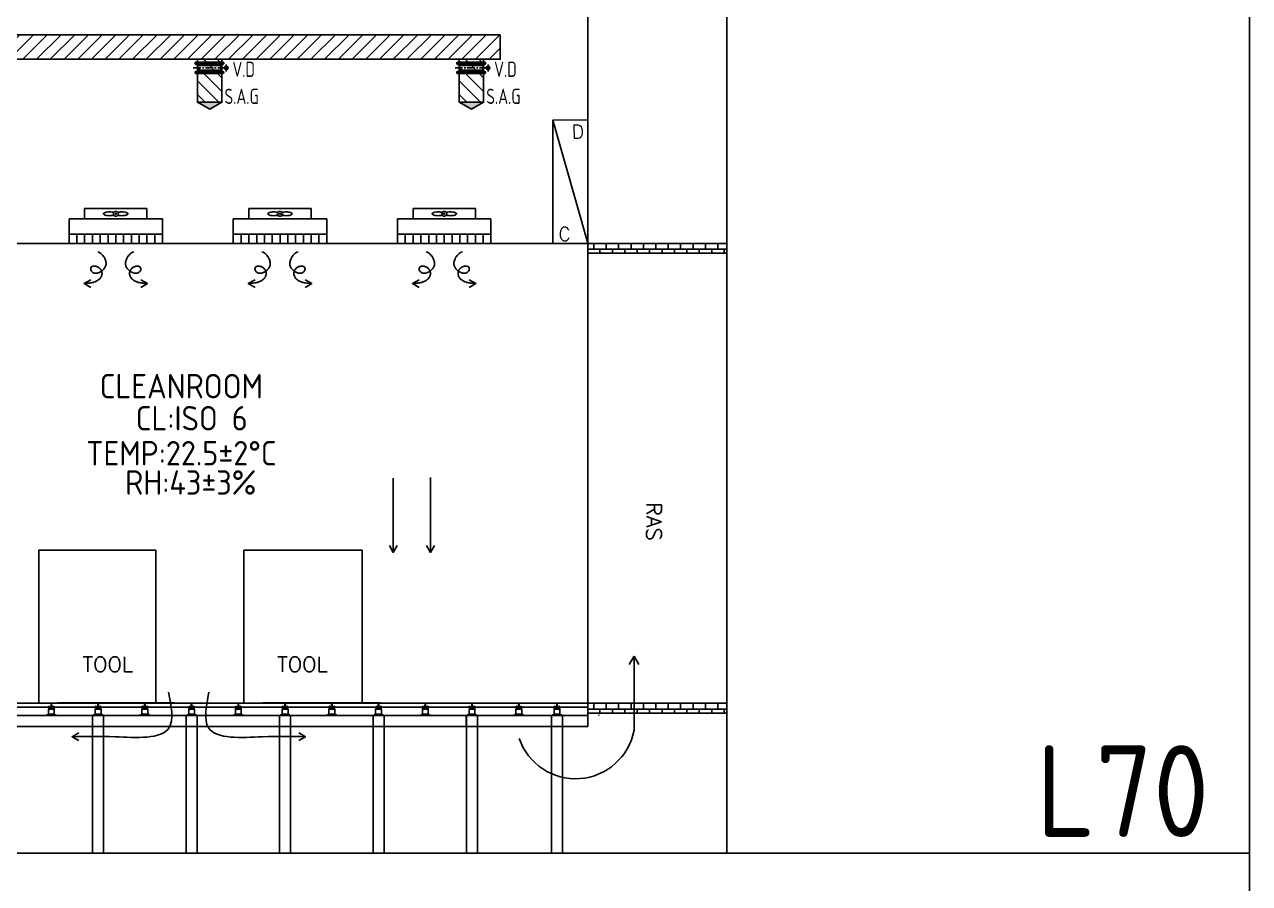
# Model space of a CAD drawing. Header units: millimetres. Extents: x 108 to 3316, y 96 to 2090.
# Drawn here: x 3095.1 to 3295.6, y 1334.9 to 1475.6 of the extents above; entities that cross this region are included whole.
import ezdxf
from ezdxf.enums import TextEntityAlignment as Align

# ---------------------------------------------------------------- set-up
doc = ezdxf.new("R2010")
doc.units = ezdxf.units.MM
doc.linetypes.add('CENTER', pattern=[2, 1.25, -0.25, 0.25, -0.25])
for name, color, linetype in [('A-DETL-01', 1, 'Continuous'), ('DETL-TXT', 4, 'Continuous'), ('M-CEQPM-MAU', 22, 'Continuous'), ('M-CMDUCT-LINE', 15, 'Continuous'), ('M-EQPM-TXT', 4, 'Continuous'), ('M-FM-LINE3', 3, 'Continuous'), ('M-HVAC-CMDUCT', 150, 'Continuous'), ('U-EX-TXT', 4, 'Continuous')]:
    doc.layers.add(name, color=color, linetype=linetype)
doc.styles.add('AA-TXT', font='isocp.shx', dxfattribs={"bigfont": 'chineset.shx'})
doc.styles.add('STDTEXT', font='simplex.shx', dxfattribs={"bigfont": 'china.shx'})

msp = doc.modelspace()

# ---------------------------------------------------------------- hatches: boundary and pattern name
at = {"layer": 'M-CEQPM-MAU'}
h = msp.add_hatch(dxfattribs=at)
h.set_pattern_fill('AR-B88', color=252, scale=0.01)
h.set_pattern_definition([(360, (-37702.6551, -83305.781), (1e-15, 2.032), []), (90, (-37702.6551, -83305.781), (-1.016, 2.032), [2.032, -2.032])])
h.paths.add_polyline_path([(3210.08, 1439.73), (3187.32, 1439.73), (3187.32, 1438.13), (3210.08, 1438.13)])
h = msp.add_hatch(dxfattribs=at)
h.set_pattern_fill('AR-B88', color=252, scale=0.01)
h.set_pattern_definition([(360, (-37702.6551, -83381.0754), (1e-15, 2.032), []), (90, (-37702.6551, -83381.0754), (-1.016, 2.032), [2.032, -2.032])])
h.paths.add_polyline_path([(3210.08, 1364.44), (3187.32, 1364.44), (3187.32, 1362.83), (3210.08, 1362.83)])
at = {"layer": 'M-CMDUCT-LINE'}
h = msp.add_hatch(dxfattribs=at)
h.set_pattern_fill('ANSI31', color=256, scale=0.5, style=0)
h.set_pattern_definition([(45, (3892.2833, 1297.422), (-1.122532, 1.122532), [])])
h.paths.add_polyline_path([(3054.99, 1473.87), (3173, 1473.87), (3173, 1469.87), (3054.99, 1469.87)])
h = msp.add_hatch(dxfattribs=at)
h.set_pattern_fill('ANSI31', color=256, scale=0.5, angle=-90, style=0)
h.set_pattern_definition([(315, (2950.9879, 635.2552), (1.122532, 1.122532), [])])
h.paths.add_polyline_path([(3127.44, 1469.87), (3127.44, 1462.85), (3123.44, 1462.85), (3123.44, 1469.87)])
h = msp.add_hatch(dxfattribs=at)
h.set_pattern_fill('ANSI31', color=256, scale=0.5, angle=-90, style=0)
h.set_pattern_definition([(315, (2993.8287, 635.2552), (1.122532, 1.122532), [])])
h.paths.add_polyline_path([(3170.28, 1469.87), (3170.28, 1462.85), (3166.28, 1462.85), (3166.28, 1469.87)])
at = {"layer": 'M-HVAC-CMDUCT'}
for points in [[(3127.44, 1462.85), (3123.44, 1462.85), (3125.44, 1461.69)], [(3170.28, 1462.85), (3166.28, 1462.85), (3168.28, 1461.69)]]:
    msp.add_hatch(color=256, dxfattribs=at).paths.add_polyline_path(points)

# ---------------------------------------------------------------- linework, layer by layer
at = {"color": 252}
for points in [[(3187.32, 1439.73), (3210.08, 1439.73)], [(3187.32, 1438.13), (3210.08, 1438.13)], [(3187.32, 1364.44), (3210.08, 1364.44)], [(3187.32, 1362.83), (3210.08, 1362.83)]]:
    msp.add_lwpolyline(points, dxfattribs=at)
at = {"layer": 'A-DETL-01', "color": 252, "linetype": 'Continuous'}
for p, q in [((3187.32, 1477.27), (3187.32, 1360.62)), ((3210.08, 1477.27), (3210.08, 1339.91))]:
    msp.add_line(p, q, dxfattribs=at)
at = {"layer": 'A-DETL-01', "color": 252}
msp.add_lwpolyline([(3295.62, 1339.91), (3295.62, 1962.54)], dxfattribs=at)
msp.add_lwpolyline([(3035.47, 1339.91), (3295.62, 1339.91), (3295.62, 1133.51), (3035.47, 1133.51)], close=True, dxfattribs=at)
at = {"layer": 'M-CEQPM-MAU', "color": 252}
for p, q in [((3181.58, 1459.9), (3181.58, 1439.73)), ((3097.48, 1364.49), (3097.48, 1389.49)), ((3097.48, 1389.49), (3116.62, 1389.49)), ((3116.62, 1389.49), (3116.62, 1364.49)), ((3150.37, 1389.49), (3131.05, 1389.49)), ((3131.05, 1389.49), (3131.05, 1364.49)), ((3150.37, 1364.49), (3150.37, 1389.49)), ((3119.68, 1364.49), (3100.54, 1364.49)), ((3134.11, 1364.49), (3153.42, 1364.49))]:
    msp.add_line(p, q, dxfattribs=at)
at = {"layer": 'M-CEQPM-MAU', "color": 252, "ltscale": 0.1}
for p, q in [((3102.42, 1443.73), (3104.97, 1443.73)), ((3102.42, 1443.73), (3102.42, 1439.73)), ((3104.97, 1443.73), (3104.97, 1445.43)), ((3104.97, 1445.43), (3115.17, 1445.43)), ((3115.17, 1443.73), (3104.97, 1443.73)), ((3115.17, 1445.43), (3115.17, 1443.73)), ((3117.72, 1443.73), (3115.17, 1443.73)), ((3117.72, 1439.73), (3117.72, 1443.73)), ((3129.3, 1443.73), (3131.85, 1443.73)), ((3129.3, 1443.73), (3129.3, 1439.73)), ((3131.85, 1443.73), (3131.85, 1445.43)), ((3131.85, 1445.43), (3142.05, 1445.43)), ((3142.05, 1443.73), (3131.85, 1443.73)), ((3142.05, 1445.43), (3142.05, 1443.73)), ((3144.6, 1443.73), (3142.05, 1443.73)), ((3144.6, 1439.73), (3144.6, 1443.73)), ((3156.18, 1443.73), (3158.73, 1443.73)), ((3156.18, 1443.73), (3156.18, 1439.73)), ((3158.73, 1443.73), (3158.73, 1445.43)), ((3158.73, 1445.43), (3168.93, 1445.43)), ((3168.93, 1443.73), (3158.73, 1443.73)), ((3168.93, 1445.43), (3168.93, 1443.73)), ((3171.48, 1443.73), (3168.93, 1443.73)), ((3171.48, 1439.73), (3171.48, 1443.73)), ((3063.96, 1439.73), (3187.32, 1439.73)), ((3102.42, 1441.23), (3117.72, 1441.23)), ((3102.42, 1439.73), (3117.72, 1439.73)), ((3103.7, 1439.73), (3103.7, 1441.23)), ((3104.97, 1439.73), (3104.97, 1441.23)), ((3106.25, 1439.73), (3106.25, 1441.23)), ((3107.52, 1439.73), (3107.52, 1441.23)), ((3108.8, 1439.73), (3108.8, 1441.23)), ((3110.07, 1439.73), (3110.07, 1441.23)), ((3111.35, 1439.73), (3111.35, 1441.23)), ((3112.62, 1439.73), (3112.62, 1441.23)), ((3113.9, 1439.73), (3113.9, 1441.23)), ((3115.17, 1439.73), (3115.17, 1441.23)), ((3116.45, 1439.73), (3116.45, 1441.23)), ((3129.3, 1441.23), (3144.6, 1441.23)), ((3129.3, 1439.73), (3144.6, 1439.73)), ((3130.58, 1439.73), (3130.58, 1441.23)), ((3131.85, 1439.73), (3131.85, 1441.23)), ((3133.13, 1439.73), (3133.13, 1441.23)), ((3134.4, 1439.73), (3134.4, 1441.23)), ((3135.68, 1439.73), (3135.68, 1441.23)), ((3136.95, 1439.73), (3136.95, 1441.23)), ((3138.23, 1439.73), (3138.23, 1441.23)), ((3139.5, 1439.73), (3139.5, 1441.23)), ((3140.78, 1439.73), (3140.78, 1441.23)), ((3142.05, 1439.73), (3142.05, 1441.23)), ((3143.33, 1439.73), (3143.33, 1441.23)), ((3156.18, 1441.23), (3171.48, 1441.23)), ((3156.18, 1439.73), (3171.48, 1439.73)), ((3157.45, 1439.73), (3157.45, 1441.23)), ((3158.73, 1439.73), (3158.73, 1441.23)), ((3160, 1439.73), (3160, 1441.23)), ((3161.28, 1439.73), (3161.28, 1441.23)), ((3162.55, 1439.73), (3162.55, 1441.23)), ((3163.83, 1439.73), (3163.83, 1441.23)), ((3165.1, 1439.73), (3165.1, 1441.23)), ((3166.38, 1439.73), (3166.38, 1441.23)), ((3167.65, 1439.73), (3167.65, 1441.23)), ((3168.93, 1439.73), (3168.93, 1441.23)), ((3170.2, 1439.73), (3170.2, 1441.23)), ((3187.32, 1360.62), (3187.32, 1439.73)), ((3061.74, 1364.44), (3167.44, 1364.46)), ((3167.44, 1363.82), (3061.74, 1363.8)), ((3099.05, 1363.47), (3099.05, 1362.63)), ((3100.01, 1363.47), (3099.05, 1363.47)), ((3099.97, 1363.61), (3099.09, 1363.61)), ((3099.09, 1363.47), (3099.09, 1363.61)), ((3099.11, 1363.94), (3099.19, 1363.94)), ((3099.11, 1363.94), (3099.11, 1363.61)), ((3099.19, 1363.94), (3099.19, 1363.87)), ((3099.48, 1363.87), (3099.19, 1363.87)), ((3099.53, 1364.51), (3099.43, 1363.87)), ((3099.48, 1363.94), (3099.46, 1363.61)), ((3099.58, 1363.94), (3099.48, 1363.94)), ((3099.53, 1364.51), (3099.63, 1363.87)), ((3099.58, 1363.94), (3099.59, 1363.61)), ((3099.86, 1363.87), (3099.58, 1363.87)), ((3099.86, 1363.94), (3099.86, 1363.87)), ((3099.94, 1363.94), (3099.86, 1363.94)), ((3099.94, 1363.94), (3099.94, 1363.61)), ((3099.97, 1363.47), (3099.97, 1363.61)), ((3100.01, 1363.47), (3100.01, 1362.63)), ((3106.7, 1363.47), (3106.7, 1362.63)), ((3107.66, 1363.47), (3106.7, 1363.47)), ((3107.62, 1363.61), (3106.74, 1363.61)), ((3106.74, 1363.47), (3106.74, 1363.61)), ((3106.76, 1363.94), (3106.84, 1363.94)), ((3106.76, 1363.94), (3106.76, 1363.61)), ((3106.84, 1363.94), (3106.84, 1363.87)), ((3107.13, 1363.87), (3106.84, 1363.87)), ((3107.18, 1364.51), (3107.08, 1363.87)), ((3107.13, 1363.94), (3107.11, 1363.61)), ((3107.23, 1363.94), (3107.13, 1363.94)), ((3107.18, 1364.51), (3107.28, 1363.87)), ((3107.23, 1363.94), (3107.24, 1363.61)), ((3107.51, 1363.87), (3107.23, 1363.87)), ((3107.51, 1363.94), (3107.51, 1363.87)), ((3107.59, 1363.94), (3107.51, 1363.94)), ((3107.59, 1363.94), (3107.59, 1363.61)), ((3107.62, 1363.47), (3107.62, 1363.61)), ((3107.66, 1363.47), (3107.66, 1362.63)), ((3114.35, 1363.47), (3114.35, 1362.63)), ((3115.31, 1363.47), (3114.35, 1363.47)), ((3115.27, 1363.61), (3114.39, 1363.61)), ((3114.39, 1363.47), (3114.39, 1363.61)), ((3114.41, 1363.94), (3114.49, 1363.94)), ((3114.41, 1363.94), (3114.41, 1363.61)), ((3114.49, 1363.94), (3114.49, 1363.87)), ((3114.78, 1363.87), (3114.49, 1363.87)), ((3114.83, 1364.51), (3114.73, 1363.87)), ((3114.78, 1363.94), (3114.76, 1363.61)), ((3114.88, 1363.94), (3114.78, 1363.94)), ((3114.83, 1364.51), (3114.93, 1363.87)), ((3114.88, 1363.94), (3114.89, 1363.61)), ((3115.16, 1363.87), (3114.88, 1363.87)), ((3115.16, 1363.94), (3115.16, 1363.87)), ((3115.24, 1363.94), (3115.16, 1363.94)), ((3115.24, 1363.94), (3115.24, 1363.61)), ((3115.27, 1363.47), (3115.27, 1363.61)), ((3115.31, 1363.47), (3115.31, 1362.63)), ((3122, 1363.47), (3122, 1362.63)), ((3122.96, 1363.47), (3122, 1363.47)), ((3122.92, 1363.61), (3122.04, 1363.61)), ((3122.04, 1363.47), (3122.04, 1363.61)), ((3122.06, 1363.94), (3122.14, 1363.94)), ((3122.06, 1363.94), (3122.06, 1363.61)), ((3122.14, 1363.94), (3122.14, 1363.87)), ((3122.43, 1363.87), (3122.14, 1363.87)), ((3122.48, 1364.51), (3122.38, 1363.87)), ((3122.43, 1363.94), (3122.41, 1363.61)), ((3122.53, 1363.94), (3122.43, 1363.94)), ((3122.48, 1364.51), (3122.58, 1363.87)), ((3122.53, 1363.94), (3122.54, 1363.61)), ((3122.81, 1363.87), (3122.53, 1363.87)), ((3122.81, 1363.94), (3122.81, 1363.87)), ((3122.89, 1363.94), (3122.81, 1363.94)), ((3122.89, 1363.94), (3122.89, 1363.61)), ((3122.92, 1363.47), (3122.92, 1363.61)), ((3122.96, 1363.47), (3122.96, 1362.63)), ((3129.65, 1363.47), (3129.65, 1362.63)), ((3130.61, 1363.47), (3129.65, 1363.47)), ((3130.57, 1363.61), (3129.69, 1363.61)), ((3129.69, 1363.47), (3129.69, 1363.61)), ((3129.71, 1363.94), (3129.79, 1363.94)), ((3129.71, 1363.94), (3129.71, 1363.61)), ((3129.79, 1363.94), (3129.79, 1363.87)), ((3130.08, 1363.87), (3129.79, 1363.87)), ((3130.13, 1364.51), (3130.03, 1363.87)), ((3130.08, 1363.94), (3130.06, 1363.61)), ((3130.18, 1363.94), (3130.08, 1363.94)), ((3130.13, 1364.51), (3130.23, 1363.87)), ((3130.18, 1363.94), (3130.19, 1363.61)), ((3130.46, 1363.87), (3130.18, 1363.87)), ((3130.46, 1363.94), (3130.46, 1363.87)), ((3130.54, 1363.94), (3130.46, 1363.94)), ((3130.54, 1363.94), (3130.54, 1363.61)), ((3130.57, 1363.47), (3130.57, 1363.61)), ((3130.61, 1363.47), (3130.61, 1362.63)), ((3137.3, 1363.47), (3137.3, 1362.63)), ((3138.26, 1363.47), (3137.3, 1363.47)), ((3138.22, 1363.61), (3137.34, 1363.61)), ((3137.34, 1363.47), (3137.34, 1363.61)), ((3137.36, 1363.94), (3137.44, 1363.94)), ((3137.36, 1363.94), (3137.36, 1363.61)), ((3137.44, 1363.94), (3137.44, 1363.87)), ((3137.73, 1363.87), (3137.44, 1363.87)), ((3137.78, 1364.51), (3137.68, 1363.87)), ((3137.73, 1363.94), (3137.71, 1363.61)), ((3137.83, 1363.94), (3137.73, 1363.94)), ((3137.78, 1364.51), (3137.88, 1363.87)), ((3137.83, 1363.94), (3137.84, 1363.61)), ((3138.11, 1363.87), (3137.83, 1363.87)), ((3138.11, 1363.94), (3138.11, 1363.87)), ((3138.19, 1363.94), (3138.11, 1363.94)), ((3138.19, 1363.94), (3138.19, 1363.61)), ((3138.22, 1363.47), (3138.22, 1363.61)), ((3138.26, 1363.47), (3138.26, 1362.63)), ((3144.95, 1363.47), (3144.95, 1362.63)), ((3145.91, 1363.47), (3144.95, 1363.47)), ((3145.87, 1363.61), (3144.99, 1363.61)), ((3144.99, 1363.47), (3144.99, 1363.61)), ((3145.01, 1363.94), (3145.09, 1363.94)), ((3145.01, 1363.94), (3145.01, 1363.61)), ((3145.09, 1363.94), (3145.09, 1363.87)), ((3145.38, 1363.87), (3145.09, 1363.87)), ((3145.43, 1364.51), (3145.33, 1363.87)), ((3145.38, 1363.94), (3145.36, 1363.61)), ((3145.48, 1363.94), (3145.38, 1363.94)), ((3145.43, 1364.51), (3145.53, 1363.87)), ((3145.48, 1363.94), (3145.49, 1363.61)), ((3145.76, 1363.87), (3145.48, 1363.87)), ((3145.76, 1363.94), (3145.76, 1363.87)), ((3145.84, 1363.94), (3145.76, 1363.94)), ((3145.84, 1363.94), (3145.84, 1363.61)), ((3145.87, 1363.47), (3145.87, 1363.61)), ((3145.91, 1363.47), (3145.91, 1362.63)), ((3152.6, 1363.47), (3152.6, 1362.63)), ((3153.56, 1363.47), (3152.6, 1363.47)), ((3153.52, 1363.61), (3152.64, 1363.61)), ((3152.64, 1363.47), (3152.64, 1363.61)), ((3152.66, 1363.94), (3152.74, 1363.94)), ((3152.66, 1363.94), (3152.66, 1363.61)), ((3152.74, 1363.94), (3152.74, 1363.87)), ((3153.03, 1363.87), (3152.74, 1363.87)), ((3153.08, 1364.51), (3152.98, 1363.87)), ((3153.03, 1363.94), (3153.01, 1363.61)), ((3153.13, 1363.94), (3153.03, 1363.94)), ((3153.08, 1364.51), (3153.18, 1363.87)), ((3153.13, 1363.94), (3153.14, 1363.61)), ((3153.41, 1363.87), (3153.13, 1363.87)), ((3153.41, 1363.94), (3153.41, 1363.87)), ((3153.49, 1363.94), (3153.41, 1363.94)), ((3153.49, 1363.94), (3153.49, 1363.61)), ((3153.52, 1363.47), (3153.52, 1363.61)), ((3153.56, 1363.47), (3153.56, 1362.63)), ((3160.25, 1363.47), (3160.25, 1362.63)), ((3161.21, 1363.47), (3160.25, 1363.47)), ((3161.17, 1363.61), (3160.29, 1363.61)), ((3160.29, 1363.47), (3160.29, 1363.61)), ((3160.31, 1363.94), (3160.39, 1363.94)), ((3160.31, 1363.94), (3160.31, 1363.61)), ((3160.39, 1363.94), (3160.39, 1363.87)), ((3160.68, 1363.87), (3160.39, 1363.87)), ((3160.73, 1364.51), (3160.63, 1363.87)), ((3160.68, 1363.94), (3160.66, 1363.61)), ((3160.78, 1363.94), (3160.68, 1363.94)), ((3160.73, 1364.51), (3160.83, 1363.87)), ((3160.78, 1363.94), (3160.79, 1363.61)), ((3161.06, 1363.87), (3160.78, 1363.87)), ((3161.06, 1363.94), (3161.06, 1363.87)), ((3161.14, 1363.94), (3161.06, 1363.94)), ((3161.14, 1363.94), (3161.14, 1363.61)), ((3161.17, 1363.47), (3161.17, 1363.61)), ((3161.21, 1363.47), (3161.21, 1362.63)), ((3167.44, 1364.44), (3187.32, 1364.44)), ((3187.32, 1363.8), (3167.44, 1363.8)), ((3167.9, 1363.47), (3167.9, 1362.63)), ((3168.86, 1363.47), (3167.9, 1363.47)), ((3168.82, 1363.61), (3167.94, 1363.61)), ((3167.94, 1363.47), (3167.94, 1363.61)), ((3167.96, 1363.94), (3168.04, 1363.94)), ((3167.96, 1363.94), (3167.96, 1363.61)), ((3168.04, 1363.94), (3168.04, 1363.87)), ((3168.33, 1363.87), (3168.04, 1363.87)), ((3168.38, 1364.51), (3168.28, 1363.87)), ((3168.33, 1363.94), (3168.31, 1363.61)), ((3168.43, 1363.94), (3168.33, 1363.94)), ((3168.38, 1364.51), (3168.48, 1363.87)), ((3168.43, 1363.94), (3168.44, 1363.61)), ((3168.71, 1363.87), (3168.43, 1363.87)), ((3168.71, 1363.94), (3168.71, 1363.87)), ((3168.79, 1363.94), (3168.71, 1363.94)), ((3168.79, 1363.94), (3168.79, 1363.61)), ((3168.82, 1363.47), (3168.82, 1363.61)), ((3168.86, 1363.47), (3168.86, 1362.63)), ((3175.55, 1363.47), (3175.55, 1362.63)), ((3176.51, 1363.47), (3175.55, 1363.47)), ((3176.47, 1363.61), (3175.59, 1363.61)), ((3175.59, 1363.47), (3175.59, 1363.61)), ((3175.61, 1363.94), (3175.69, 1363.94)), ((3175.61, 1363.94), (3175.61, 1363.61)), ((3175.69, 1363.94), (3175.69, 1363.87)), ((3175.98, 1363.87), (3175.69, 1363.87)), ((3176.03, 1364.51), (3175.93, 1363.87)), ((3175.98, 1363.94), (3175.96, 1363.61)), ((3176.08, 1363.94), (3175.98, 1363.94)), ((3176.03, 1364.51), (3176.13, 1363.87)), ((3176.08, 1363.94), (3176.09, 1363.61)), ((3176.36, 1363.87), (3176.08, 1363.87)), ((3176.36, 1363.94), (3176.36, 1363.87)), ((3176.44, 1363.94), (3176.36, 1363.94)), ((3176.44, 1363.94), (3176.44, 1363.61)), ((3176.47, 1363.47), (3176.47, 1363.61)), ((3176.51, 1363.47), (3176.51, 1362.63)), ((3181.8, 1363.47), (3181.8, 1362.63)), ((3182.76, 1363.47), (3181.8, 1363.47)), ((3182.72, 1363.61), (3181.84, 1363.61)), ((3181.84, 1363.47), (3181.84, 1363.61)), ((3181.86, 1363.94), (3181.94, 1363.94)), ((3181.86, 1363.94), (3181.86, 1363.61)), ((3181.94, 1363.94), (3181.94, 1363.87)), ((3182.23, 1363.87), (3181.94, 1363.87)), ((3182.28, 1364.51), (3182.18, 1363.87)), ((3182.23, 1363.94), (3182.21, 1363.61)), ((3182.33, 1363.94), (3182.23, 1363.94)), ((3182.28, 1364.51), (3182.38, 1363.87)), ((3182.33, 1363.94), (3182.34, 1363.61)), ((3182.61, 1363.87), (3182.33, 1363.87)), ((3182.61, 1363.94), (3182.61, 1363.87)), ((3182.7, 1363.94), (3182.61, 1363.94)), ((3182.7, 1363.94), (3182.7, 1363.61)), ((3182.72, 1363.47), (3182.72, 1363.61)), ((3182.76, 1363.47), (3182.76, 1362.63)), ((3100.33, 1362.55), (3098.73, 1362.55)), ((3098.73, 1362.55), (3098.73, 1362.42)), ((3100.33, 1362.42), (3098.73, 1362.42)), ((3099.05, 1362.63), (3100.01, 1362.63)), ((3099.1, 1362.63), (3099.1, 1362.55)), ((3099.96, 1362.63), (3099.96, 1362.55)), ((3100.33, 1362.55), (3100.33, 1362.42)), ((3107.98, 1362.55), (3106.38, 1362.55)), ((3106.38, 1362.55), (3106.38, 1362.42)), ((3107.98, 1362.42), (3106.38, 1362.42)), ((3106.7, 1362.63), (3107.66, 1362.63)), ((3106.75, 1362.63), (3106.75, 1362.55)), ((3107.61, 1362.63), (3107.61, 1362.55)), ((3107.98, 1362.55), (3107.98, 1362.42)), ((3115.63, 1362.55), (3114.03, 1362.55)), ((3114.03, 1362.55), (3114.03, 1362.42)), ((3115.63, 1362.42), (3114.03, 1362.42)), ((3114.35, 1362.63), (3115.31, 1362.63)), ((3114.4, 1362.63), (3114.4, 1362.55)), ((3115.26, 1362.63), (3115.26, 1362.55)), ((3115.63, 1362.55), (3115.63, 1362.42)), ((3123.28, 1362.55), (3121.68, 1362.55)), ((3121.68, 1362.55), (3121.68, 1362.42)), ((3123.28, 1362.42), (3121.68, 1362.42)), ((3122, 1362.63), (3122.96, 1362.63)), ((3122.05, 1362.63), (3122.05, 1362.55)), ((3122.91, 1362.63), (3122.91, 1362.55)), ((3123.28, 1362.55), (3123.28, 1362.42)), ((3130.93, 1362.55), (3129.33, 1362.55)), ((3129.33, 1362.55), (3129.33, 1362.42)), ((3130.93, 1362.42), (3129.33, 1362.42)), ((3129.65, 1362.63), (3130.61, 1362.63)), ((3129.7, 1362.63), (3129.7, 1362.55)), ((3130.56, 1362.63), (3130.56, 1362.55)), ((3130.93, 1362.55), (3130.93, 1362.42)), ((3138.58, 1362.55), (3136.98, 1362.55)), ((3136.98, 1362.55), (3136.98, 1362.42)), ((3138.58, 1362.42), (3136.98, 1362.42)), ((3137.3, 1362.63), (3138.26, 1362.63)), ((3137.35, 1362.63), (3137.35, 1362.55)), ((3138.21, 1362.63), (3138.21, 1362.55)), ((3138.58, 1362.55), (3138.58, 1362.42)), ((3146.23, 1362.55), (3144.63, 1362.55)), ((3144.63, 1362.55), (3144.63, 1362.42)), ((3146.23, 1362.42), (3144.63, 1362.42)), ((3144.95, 1362.63), (3145.91, 1362.63)), ((3145, 1362.63), (3145, 1362.55)), ((3145.86, 1362.63), (3145.86, 1362.55)), ((3146.23, 1362.55), (3146.23, 1362.42)), ((3153.88, 1362.55), (3152.28, 1362.55)), ((3152.28, 1362.55), (3152.28, 1362.42)), ((3153.88, 1362.42), (3152.28, 1362.42)), ((3152.6, 1362.63), (3153.56, 1362.63)), ((3152.65, 1362.63), (3152.65, 1362.55)), ((3153.51, 1362.63), (3153.51, 1362.55)), ((3153.88, 1362.55), (3153.88, 1362.42)), ((3161.53, 1362.55), (3159.93, 1362.55)), ((3159.93, 1362.55), (3159.93, 1362.42)), ((3161.53, 1362.42), (3159.93, 1362.42)), ((3160.25, 1362.63), (3161.21, 1362.63)), ((3160.3, 1362.63), (3160.3, 1362.55)), ((3161.16, 1362.63), (3161.16, 1362.55)), ((3161.53, 1362.55), (3161.53, 1362.42)), ((3169.18, 1362.55), (3167.58, 1362.55)), ((3167.58, 1362.55), (3167.58, 1362.42)), ((3169.18, 1362.42), (3167.58, 1362.42)), ((3167.9, 1362.63), (3168.86, 1362.63)), ((3167.95, 1362.63), (3167.95, 1362.55)), ((3168.81, 1362.63), (3168.81, 1362.55)), ((3169.18, 1362.55), (3169.18, 1362.42)), ((3176.83, 1362.55), (3175.23, 1362.55)), ((3175.23, 1362.55), (3175.23, 1362.42)), ((3176.83, 1362.42), (3175.23, 1362.42)), ((3175.55, 1362.63), (3176.51, 1362.63)), ((3175.6, 1362.63), (3175.6, 1362.55)), ((3176.46, 1362.63), (3176.46, 1362.55)), ((3176.83, 1362.55), (3176.83, 1362.42)), ((3183.08, 1362.55), (3181.48, 1362.55)), ((3181.48, 1362.55), (3181.48, 1362.42)), ((3183.08, 1362.42), (3181.48, 1362.42)), ((3181.8, 1362.63), (3182.76, 1362.63)), ((3181.85, 1362.63), (3181.85, 1362.55)), ((3182.71, 1362.63), (3182.71, 1362.55)), ((3183.08, 1362.55), (3183.08, 1362.42)), ((3189.13, 1362.55), (3189.13, 1362.42))]:
    msp.add_line(p, q, dxfattribs=at)
at = {"layer": 'M-CEQPM-MAU', "color": 252}
msp.add_lwpolyline([(3187.32, 1459.96), (3187.32, 1439.79), (3181.58, 1459.9)], close=True, dxfattribs=at)
at = {"layer": 'M-CEQPM-MAU', "color": 252, "ltscale": 0.1}
for points in [[(3109.75, 1444.82, 0.03966), (3109.48, 1444.87, 0.032614), (3109.07, 1444.9, 0.032614), (3108.66, 1444.87, 0.044087), (3108.36, 1444.81, 0.086721), (3108.12, 1444.68, 0.233651), (3108.07, 1444.58, 0.233651), (3108.12, 1444.49, 0.086721), (3108.36, 1444.36, 0.044087), (3108.66, 1444.3, 0.032614), (3109.07, 1444.27, 0.032614), (3109.48, 1444.3, 0.03966), (3109.75, 1444.35)], [(3110.4, 1444.82, -0.03966), (3110.66, 1444.87, -0.032614), (3111.07, 1444.9, -0.032614), (3111.48, 1444.87, -0.044087), (3111.78, 1444.81, -0.086721), (3112.02, 1444.68, -0.233651), (3112.07, 1444.58, -0.233651), (3112.02, 1444.49, -0.086721), (3111.78, 1444.36, -0.044087), (3111.48, 1444.3, -0.032614), (3111.07, 1444.27, -0.032614), (3110.66, 1444.3, -0.03966), (3110.4, 1444.35)], [(3136.62, 1444.82, 0.03966), (3136.36, 1444.87, 0.032614), (3135.95, 1444.9, 0.032614), (3135.54, 1444.87, 0.044087), (3135.24, 1444.81, 0.086721), (3135, 1444.68, 0.233651), (3134.95, 1444.58, 0.233651), (3135, 1444.49, 0.086721), (3135.24, 1444.36, 0.044087), (3135.54, 1444.3, 0.032614), (3135.95, 1444.27, 0.032614), (3136.36, 1444.3, 0.03966), (3136.62, 1444.35)], [(3137.28, 1444.82, -0.03966), (3137.54, 1444.87, -0.032614), (3137.95, 1444.9, -0.032614), (3138.36, 1444.87, -0.044087), (3138.66, 1444.81, -0.086721), (3138.9, 1444.68, -0.233651), (3138.95, 1444.58, -0.233651), (3138.9, 1444.49, -0.086721), (3138.66, 1444.36, -0.044087), (3138.36, 1444.3, -0.032614), (3137.95, 1444.27, -0.032614), (3137.54, 1444.3, -0.03966), (3137.28, 1444.35)], [(3163.5, 1444.82, 0.03966), (3163.24, 1444.87, 0.032614), (3162.83, 1444.9, 0.032614), (3162.42, 1444.87, 0.044087), (3162.12, 1444.81, 0.086721), (3161.88, 1444.68, 0.233651), (3161.83, 1444.58, 0.233651), (3161.88, 1444.49, 0.086721), (3162.12, 1444.36, 0.044087), (3162.42, 1444.3, 0.032614), (3162.83, 1444.27, 0.032614), (3163.24, 1444.3, 0.03966), (3163.5, 1444.35)], [(3164.15, 1444.82, -0.03966), (3164.42, 1444.87, -0.032614), (3164.83, 1444.9, -0.032614), (3165.24, 1444.87, -0.044087), (3165.54, 1444.81, -0.086721), (3165.78, 1444.68, -0.233651), (3165.83, 1444.58, -0.233651), (3165.78, 1444.49, -0.086721), (3165.54, 1444.36, -0.044087), (3165.24, 1444.3, -0.032614), (3164.83, 1444.27, -0.032614), (3164.42, 1444.3, -0.03966), (3164.15, 1444.35)]]:
    msp.add_lwpolyline(points, format="xyb", dxfattribs=at)
at = {"layer": 'M-CEQPM-MAU', "color": 252, "ltscale": 0.1, "const_width": 0.2}
for points in [[(3110.17, 1444.58, -1), (3109.97, 1444.58, -1)], [(3137.05, 1444.58, -1), (3136.85, 1444.58, -1)], [(3163.93, 1444.58, -1), (3163.73, 1444.58, -1)]]:
    msp.add_lwpolyline(points, format="xyb", close=True, dxfattribs=at)
at = {"layer": 'M-CEQPM-MAU', "color": 252, "ltscale": 0.1}
for points in [[(3167.44, 1360.62), (3058.22, 1360.62), (3058.22, 1362.42), (3167.44, 1362.42)], [(3187.32, 1360.62), (3167.44, 1360.62), (3167.44, 1362.42), (3187.32, 1362.42)]]:
    msp.add_lwpolyline(points, dxfattribs=at)
for points in [[(3106.28, 1339.91), (3106.28, 1362.42), (3108.08, 1362.42), (3108.08, 1339.91)], [(3121.58, 1339.91), (3121.58, 1362.42), (3123.38, 1362.42), (3123.38, 1339.91)], [(3136.88, 1339.91), (3136.88, 1362.42), (3138.68, 1362.42), (3138.68, 1339.91)], [(3152.18, 1339.91), (3152.18, 1362.42), (3153.98, 1362.42), (3153.98, 1339.91)], [(3167.48, 1339.91), (3167.48, 1362.42), (3169.28, 1362.42), (3169.28, 1339.91)], [(3181.38, 1339.91), (3181.38, 1362.42), (3183.18, 1362.42), (3183.18, 1339.91)]]:
    msp.add_lwpolyline(points, close=True, dxfattribs=at)
for centre in [(3110.07, 1444.58), (3136.95, 1444.58), (3163.83, 1444.58)]:
    msp.add_circle(centre, 0.4, dxfattribs=at)
at = {"layer": 'M-FM-LINE3', "linetype": 'CENTER'}
for p, q in [((3122.75, 1468.47), (3128.73, 1468.47)), ((3128.16, 1469.04), (3128.16, 1467.9)), ((3165.59, 1468.47), (3171.57, 1468.47)), ((3171, 1469.04), (3171, 1467.9))]:
    msp.add_line(p, q, dxfattribs=at)
at = {"layer": 'M-FM-LINE3'}
for p, q in [((3127.86, 1469.23), (3122.94, 1469.23)), ((3127.86, 1467.71), (3122.94, 1467.71)), ((3170.7, 1469.23), (3165.78, 1469.23)), ((3170.7, 1467.71), (3165.78, 1467.71))]:
    msp.add_line(p, q, dxfattribs=at)
for points in [[(3127.67, 1469.04), (3127.67, 1469.42), (3123.13, 1469.42), (3123.13, 1469.04)], [(3127.67, 1467.52), (3127.67, 1467.9), (3123.13, 1467.9), (3123.13, 1467.52)], [(3127.29, 1468.09), (3127.29, 1468.85), (3123.51, 1468.85), (3123.51, 1468.09)], [(3170.51, 1469.04), (3170.51, 1469.42), (3165.97, 1469.42), (3165.97, 1469.04)], [(3170.51, 1467.52), (3170.51, 1467.9), (3165.97, 1467.9), (3165.97, 1467.52)], [(3170.13, 1468.09), (3170.13, 1468.85), (3166.35, 1468.85), (3166.35, 1468.09)]]:
    msp.add_lwpolyline(points, close=True, dxfattribs=at)
for centre in [(3128.16, 1468.47), (3171, 1468.47)]:
    msp.add_circle(centre, 0.303, dxfattribs=at)
at = {"layer": 'M-HVAC-CMDUCT'}
for p, q in [((3127.44, 1462.85), (3123.44, 1462.85)), ((3123.44, 1462.85), (3125.44, 1461.69)), ((3127.44, 1462.85), (3125.44, 1461.69)), ((3170.28, 1462.85), (3166.28, 1462.85)), ((3166.28, 1462.85), (3168.28, 1461.69)), ((3170.28, 1462.85), (3168.28, 1461.69))]:
    msp.add_line(p, q, dxfattribs=at)
at = {"layer": 'M-HVAC-CMDUCT', "color": 252}
for p, q in [((3155.49, 1389.15), (3155.49, 1401.32)), ((3161.58, 1389.15), (3161.58, 1401.38))]:
    msp.add_line(p, q, dxfattribs=at)
at = {"layer": 'M-HVAC-CMDUCT'}
for points in [[(3054.99, 1473.87), (3173, 1473.87), (3173, 1469.87), (3054.99, 1469.87)], [(3127.44, 1469.87), (3127.44, 1462.85), (3123.44, 1462.85), (3123.44, 1469.87)], [(3170.28, 1469.87), (3170.28, 1462.85), (3166.28, 1462.85), (3166.28, 1469.87)]]:
    msp.add_lwpolyline(points, close=True, dxfattribs=at)
at = {"layer": 'M-HVAC-CMDUCT', "color": 252, "ltscale": 0.1}
for points in [[(3107.11, 1438.36, -0.140241), (3107.79, 1437.91, -0.038232), (3108.02, 1437.65), (3108.09, 1437.56), (3108.21, 1437.35), (3108.31, 1437.17), (3108.38, 1437), (3108.43, 1436.84), (3108.46, 1436.68), (3108.48, 1436.54), (3108.48, 1436.4), (3108.47, 1436.27), (3108.45, 1436.14), (3108.41, 1436.01), (3108.36, 1435.89), (3108.3, 1435.78), (3108.23, 1435.66), (3108.14, 1435.55), (3108.05, 1435.44), (3107.94, 1435.34), (3107.83, 1435.25), (3107.71, 1435.16), (3107.59, 1435.08), (3107.46, 1435.01), (3107.33, 1434.96), (3107.2, 1434.91), (3107.07, 1434.88), (3106.95, 1434.86), (3106.83, 1434.85), (3106.71, 1434.85), (3106.6, 1434.86), (3106.51, 1434.88), (3106.42, 1434.91), (3106.34, 1434.95), (3106.27, 1435, -0.282011), (3105.97, 1435.58, -0.222152), (3106.1, 1435.89, -0.123311), (3106.37, 1436), (3106.46, 1436.01), (3106.57, 1436.02), (3106.67, 1436.01), (3106.78, 1435.99), (3106.88, 1435.97), (3106.98, 1435.93), (3107.08, 1435.89), (3107.17, 1435.84), (3107.26, 1435.78), (3107.34, 1435.72), (3107.42, 1435.65), (3107.49, 1435.58), (3107.56, 1435.51), (3107.62, 1435.43), (3107.67, 1435.36), (3107.71, 1435.28), (3107.75, 1435.2), (3107.78, 1435.11), (3107.8, 1435.02), (3107.81, 1434.93), (3107.82, 1434.84), (3107.82, 1434.74), (3107.81, 1434.64), (3107.78, 1434.55), (3107.76, 1434.45), (3107.72, 1434.35), (3107.67, 1434.25), (3107.61, 1434.16), (3107.55, 1434.07), (3107.47, 1433.98), (3107.39, 1433.9), (3107.3, 1433.82), (3107.2, 1433.74), (3107.1, 1433.67), (3106.99, 1433.6), (3106.87, 1433.54), (3106.75, 1433.48), (3106.63, 1433.43), (3106.5, 1433.39), (3106.36, 1433.34), (3106.21, 1433.31), (3106.05, 1433.27), (3105.88, 1433.25), (3105.7, 1433.22), (3105.5, 1433.2), (3105.29, 1433.18), (3105.08, 1433.17), (3104.87, 1433.15)], [(3113.03, 1438.36, 0.140241), (3112.35, 1437.91, 0.038232), (3112.11, 1437.65), (3112.05, 1437.56), (3111.93, 1437.35), (3111.83, 1437.17), (3111.76, 1437), (3111.71, 1436.84), (3111.68, 1436.68), (3111.66, 1436.54), (3111.65, 1436.4), (3111.66, 1436.27), (3111.69, 1436.14), (3111.72, 1436.01), (3111.77, 1435.89), (3111.84, 1435.78), (3111.91, 1435.66), (3112, 1435.55), (3112.09, 1435.44), (3112.2, 1435.34), (3112.31, 1435.25), (3112.43, 1435.16), (3112.55, 1435.08), (3112.68, 1435.01), (3112.81, 1434.96), (3112.94, 1434.91), (3113.06, 1434.88), (3113.19, 1434.86), (3113.31, 1434.85), (3113.43, 1434.85), (3113.53, 1434.86), (3113.63, 1434.88), (3113.72, 1434.91), (3113.8, 1434.95), (3113.87, 1435, 0.282011), (3114.17, 1435.58, 0.222152), (3114.03, 1435.89, 0.123311), (3113.77, 1436), (3113.67, 1436.01), (3113.57, 1436.02), (3113.47, 1436.01), (3113.36, 1435.99), (3113.26, 1435.97), (3113.16, 1435.93), (3113.06, 1435.89), (3112.97, 1435.84), (3112.88, 1435.78), (3112.8, 1435.72), (3112.72, 1435.65), (3112.65, 1435.58), (3112.58, 1435.51), (3112.52, 1435.43), (3112.47, 1435.36), (3112.43, 1435.28), (3112.39, 1435.2), (3112.36, 1435.11), (3112.34, 1435.02), (3112.32, 1434.93), (3112.32, 1434.84), (3112.32, 1434.74), (3112.33, 1434.64), (3112.35, 1434.55), (3112.38, 1434.45), (3112.42, 1434.35), (3112.47, 1434.25), (3112.53, 1434.16), (3112.59, 1434.07), (3112.67, 1433.98), (3112.75, 1433.9), (3112.84, 1433.82), (3112.94, 1433.74), (3113.04, 1433.67), (3113.15, 1433.6), (3113.27, 1433.54), (3113.38, 1433.48), (3113.51, 1433.43), (3113.64, 1433.39), (3113.78, 1433.34), (3113.93, 1433.31), (3114.08, 1433.27), (3114.26, 1433.25), (3114.44, 1433.22), (3114.64, 1433.2), (3114.84, 1433.18), (3115.05, 1433.17), (3115.26, 1433.15)], [(3133.99, 1438.36, -0.140241), (3134.66, 1437.91, -0.038232), (3134.9, 1437.65), (3134.97, 1437.56), (3135.09, 1437.35), (3135.19, 1437.17), (3135.26, 1437), (3135.31, 1436.84), (3135.34, 1436.68), (3135.36, 1436.54), (3135.36, 1436.4), (3135.35, 1436.27), (3135.33, 1436.14), (3135.29, 1436.01), (3135.24, 1435.89), (3135.18, 1435.78), (3135.11, 1435.66), (3135.02, 1435.55), (3134.92, 1435.44), (3134.82, 1435.34), (3134.71, 1435.25), (3134.59, 1435.16), (3134.47, 1435.08), (3134.34, 1435.01), (3134.21, 1434.96), (3134.08, 1434.91), (3133.95, 1434.88), (3133.83, 1434.86), (3133.7, 1434.85), (3133.59, 1434.85), (3133.48, 1434.86), (3133.38, 1434.88), (3133.3, 1434.91), (3133.22, 1434.95), (3133.15, 1435, -0.282011), (3132.85, 1435.58, -0.222152), (3132.98, 1435.89, -0.123311), (3133.25, 1436), (3133.34, 1436.01), (3133.45, 1436.02), (3133.55, 1436.01), (3133.66, 1435.99), (3133.76, 1435.97), (3133.86, 1435.93), (3133.96, 1435.89), (3134.05, 1435.84), (3134.14, 1435.78), (3134.22, 1435.72), (3134.3, 1435.65), (3134.37, 1435.58), (3134.44, 1435.51), (3134.49, 1435.43), (3134.55, 1435.36), (3134.59, 1435.28), (3134.63, 1435.2), (3134.66, 1435.11), (3134.68, 1435.02), (3134.69, 1434.93), (3134.7, 1434.84), (3134.7, 1434.74), (3134.68, 1434.64), (3134.66, 1434.55), (3134.63, 1434.45), (3134.6, 1434.35), (3134.55, 1434.25), (3134.49, 1434.16), (3134.42, 1434.07), (3134.35, 1433.98), (3134.27, 1433.9), (3134.18, 1433.82), (3134.08, 1433.74), (3133.97, 1433.67), (3133.86, 1433.6), (3133.75, 1433.54), (3133.63, 1433.48), (3133.51, 1433.43), (3133.38, 1433.39), (3133.24, 1433.34), (3133.09, 1433.31), (3132.93, 1433.27), (3132.76, 1433.25), (3132.58, 1433.22), (3132.38, 1433.2), (3132.17, 1433.18), (3131.96, 1433.17), (3131.75, 1433.15)], [(3139.91, 1438.36, 0.140241), (3139.23, 1437.91, 0.038232), (3138.99, 1437.65), (3138.92, 1437.56), (3138.81, 1437.35), (3138.71, 1437.17), (3138.64, 1437), (3138.59, 1436.84), (3138.56, 1436.68), (3138.54, 1436.54), (3138.53, 1436.4), (3138.54, 1436.27), (3138.57, 1436.14), (3138.6, 1436.01), (3138.65, 1435.89), (3138.71, 1435.78), (3138.79, 1435.66), (3138.88, 1435.55), (3138.97, 1435.44), (3139.08, 1435.34), (3139.19, 1435.25), (3139.31, 1435.16), (3139.43, 1435.08), (3139.56, 1435.01), (3139.69, 1434.96), (3139.81, 1434.91), (3139.94, 1434.88), (3140.07, 1434.86), (3140.19, 1434.85), (3140.31, 1434.85), (3140.41, 1434.86), (3140.51, 1434.88), (3140.6, 1434.91), (3140.67, 1434.95), (3140.75, 1435, 0.282011), (3141.05, 1435.58, 0.222152), (3140.91, 1435.89, 0.123311), (3140.65, 1436), (3140.55, 1436.01), (3140.45, 1436.02), (3140.34, 1436.01), (3140.24, 1435.99), (3140.14, 1435.97), (3140.04, 1435.93), (3139.94, 1435.89), (3139.85, 1435.84), (3139.76, 1435.78), (3139.67, 1435.72), (3139.6, 1435.65), (3139.52, 1435.58), (3139.46, 1435.51), (3139.4, 1435.43), (3139.35, 1435.36), (3139.3, 1435.28), (3139.27, 1435.2), (3139.24, 1435.11), (3139.22, 1435.02), (3139.2, 1434.93), (3139.2, 1434.84), (3139.2, 1434.74), (3139.21, 1434.64), (3139.23, 1434.55), (3139.26, 1434.45), (3139.3, 1434.35), (3139.35, 1434.25), (3139.4, 1434.16), (3139.47, 1434.07), (3139.55, 1433.98), (3139.63, 1433.9), (3139.72, 1433.82), (3139.82, 1433.74), (3139.92, 1433.67), (3140.03, 1433.6), (3140.14, 1433.54), (3140.26, 1433.48), (3140.39, 1433.43), (3140.52, 1433.39), (3140.66, 1433.34), (3140.8, 1433.31), (3140.96, 1433.27), (3141.13, 1433.25), (3141.32, 1433.22), (3141.52, 1433.2), (3141.72, 1433.18), (3141.93, 1433.17), (3142.14, 1433.15)], [(3160.86, 1438.36, -0.140241), (3161.54, 1437.91, -0.038232), (3161.78, 1437.65), (3161.85, 1437.56), (3161.97, 1437.35), (3162.07, 1437.17), (3162.14, 1437), (3162.19, 1436.84), (3162.22, 1436.68), (3162.24, 1436.54), (3162.24, 1436.4), (3162.23, 1436.27), (3162.21, 1436.14), (3162.17, 1436.01), (3162.12, 1435.89), (3162.06, 1435.78), (3161.98, 1435.66), (3161.9, 1435.55), (3161.8, 1435.44), (3161.7, 1435.34), (3161.59, 1435.25), (3161.47, 1435.16), (3161.34, 1435.08), (3161.22, 1435.01), (3161.09, 1434.96), (3160.96, 1434.91), (3160.83, 1434.88), (3160.7, 1434.86), (3160.58, 1434.85), (3160.47, 1434.85), (3160.36, 1434.86), (3160.26, 1434.88), (3160.18, 1434.91), (3160.1, 1434.95), (3160.03, 1435, -0.282011), (3159.73, 1435.58, -0.222152), (3159.86, 1435.89, -0.123311), (3160.12, 1436), (3160.22, 1436.01), (3160.32, 1436.02), (3160.43, 1436.01), (3160.53, 1435.99), (3160.64, 1435.97), (3160.74, 1435.93), (3160.83, 1435.89), (3160.93, 1435.84), (3161.02, 1435.78), (3161.1, 1435.72), (3161.18, 1435.65), (3161.25, 1435.58), (3161.31, 1435.51), (3161.37, 1435.43), (3161.43, 1435.36), (3161.47, 1435.28), (3161.51, 1435.2), (3161.54, 1435.11), (3161.56, 1435.02), (3161.57, 1434.93), (3161.58, 1434.84), (3161.57, 1434.74), (3161.56, 1434.64), (3161.54, 1434.55), (3161.51, 1434.45), (3161.47, 1434.35), (3161.43, 1434.25), (3161.37, 1434.16), (3161.3, 1434.07), (3161.23, 1433.98), (3161.14, 1433.9), (3161.05, 1433.82), (3160.96, 1433.74), (3160.85, 1433.67), (3160.74, 1433.6), (3160.63, 1433.54), (3160.51, 1433.48), (3160.39, 1433.43), (3160.26, 1433.39), (3160.12, 1433.34), (3159.97, 1433.31), (3159.81, 1433.27), (3159.64, 1433.25), (3159.46, 1433.22), (3159.26, 1433.2), (3159.05, 1433.18), (3158.84, 1433.17), (3158.63, 1433.15)], [(3166.79, 1438.36, 0.140241), (3166.11, 1437.91, 0.038232), (3165.87, 1437.65), (3165.8, 1437.56), (3165.68, 1437.35), (3165.59, 1437.17), (3165.52, 1437), (3165.47, 1436.84), (3165.43, 1436.68), (3165.42, 1436.54), (3165.41, 1436.4), (3165.42, 1436.27), (3165.44, 1436.14), (3165.48, 1436.01), (3165.53, 1435.89), (3165.59, 1435.78), (3165.67, 1435.66), (3165.75, 1435.55), (3165.85, 1435.44), (3165.95, 1435.34), (3166.07, 1435.25), (3166.18, 1435.16), (3166.31, 1435.08), (3166.43, 1435.01), (3166.56, 1434.96), (3166.69, 1434.91), (3166.82, 1434.88), (3166.95, 1434.86), (3167.07, 1434.85), (3167.18, 1434.85), (3167.29, 1434.86), (3167.39, 1434.88), (3167.48, 1434.91), (3167.55, 1434.95), (3167.63, 1435, 0.282011), (3167.93, 1435.58, 0.222152), (3167.79, 1435.89, 0.123311), (3167.53, 1436), (3167.43, 1436.01), (3167.33, 1436.02), (3167.22, 1436.01), (3167.12, 1435.99), (3167.01, 1435.97), (3166.91, 1435.93), (3166.82, 1435.89), (3166.72, 1435.84), (3166.64, 1435.78), (3166.55, 1435.72), (3166.48, 1435.65), (3166.4, 1435.58), (3166.34, 1435.51), (3166.28, 1435.43), (3166.23, 1435.36), (3166.18, 1435.28), (3166.15, 1435.2), (3166.12, 1435.11), (3166.09, 1435.02), (3166.08, 1434.93), (3166.08, 1434.84), (3166.08, 1434.74), (3166.09, 1434.64), (3166.11, 1434.55), (3166.14, 1434.45), (3166.18, 1434.35), (3166.23, 1434.25), (3166.28, 1434.16), (3166.35, 1434.07), (3166.42, 1433.98), (3166.51, 1433.9), (3166.6, 1433.82), (3166.7, 1433.74), (3166.8, 1433.67), (3166.91, 1433.6), (3167.02, 1433.54), (3167.14, 1433.48), (3167.27, 1433.43), (3167.4, 1433.39), (3167.53, 1433.34), (3167.68, 1433.31), (3167.84, 1433.27), (3168.01, 1433.25), (3168.2, 1433.22), (3168.39, 1433.2), (3168.6, 1433.18), (3168.81, 1433.17), (3169.02, 1433.15)]]:
    msp.add_lwpolyline(points, format="xyb", dxfattribs=at)
for points in [[(3105.98, 1432.52), (3104.87, 1433.15), (3105.98, 1433.79)], [(3114.16, 1432.52), (3115.26, 1433.15), (3114.16, 1433.79)], [(3132.86, 1432.52), (3131.75, 1433.15), (3132.86, 1433.79)], [(3141.04, 1432.52), (3142.14, 1433.15), (3141.04, 1433.79)], [(3159.74, 1432.52), (3158.63, 1433.15), (3159.74, 1433.79)], [(3167.92, 1432.52), (3169.02, 1433.15), (3167.92, 1433.79)]]:
    msp.add_lwpolyline(points, dxfattribs=at)
at = {"layer": 'M-HVAC-CMDUCT', "color": 252}
for points in [[(3154.85, 1390.26), (3155.49, 1389.15), (3156.13, 1390.26)], [(3160.94, 1390.26), (3161.58, 1389.15), (3162.21, 1390.26)], [(3194.9, 1372.16), (3194.12, 1370.81)], [(3194.9, 1360.02), (3194.9, 1372.16)], [(3194.9, 1372.16), (3195.68, 1370.81)], [(3104.01, 1359.6), (3102.91, 1358.96), (3104.01, 1358.32)], [(3140.02, 1359.6), (3141.12, 1358.96), (3140.02, 1358.32)]]:
    msp.add_lwpolyline(points, dxfattribs=at)
msp.add_arc((3185.32, 1361.83), 9.75, 198.9739, 349.2809, dxfattribs=at)
for points in [[(3118.71, 1366.26), (3118.79, 1360.43), (3109.97, 1358.96), (3102.91, 1358.96)], [(3125.32, 1366.26), (3125.24, 1360.43), (3134.06, 1358.96), (3141.12, 1358.96)]]:
    msp.add_spline(points, degree=3, dxfattribs=at)

# ---------------------------------------------------------------- texts
at = {"layer": 'DETL-TXT', "color": 2, "ltscale": 0.1, "style": 'AA-TXT'}
msp.add_text('L70', height=15, dxfattribs=at).set_placement((3260.69, 1342.56))
at = {"layer": 'M-CEQPM-MAU', "color": 252, "style": 'STDTEXT'}
for s, p in [('D', (3185.7, 1458.03)), ('C', (3183.52, 1441.26))]:
    msp.add_text(s, height=2.25, rotation=1, dxfattribs=at).set_placement(p, align=Align.MIDDLE)
msp.add_text('RAS', height=2.5, rotation=270, dxfattribs=at).set_placement((3198.16, 1397.38), align=Align.MIDDLE_LEFT)
for p in [(3104.65, 1370.81), (3136.5, 1370.81)]:
    msp.add_text('TOOL', height=2.5, dxfattribs=at).set_placement(p, align=Align.MIDDLE_LEFT)
at = {"layer": 'M-EQPM-TXT', "color": 3, "style": 'AA-TXT'}
for s, p in [('CLEANROOM', (3107.44, 1416.36)), ('CL:ISO 6', (3113.34, 1411.1)), ('TEMP:22.5%%P2%%DC', (3105.23, 1405.38)), ('RH:43%%P3%%%', (3111.6, 1400.59))]:
    msp.add_text(s, height=4, dxfattribs=at).set_placement(p, align=Align.MIDDLE_LEFT)
at = {"layer": 'U-EX-TXT', "style": 'AA-TXT', "width": 0.8}
for s, p in [('V.D', (3131, 1468.24)), ('V.D', (3173.84, 1468.24)), ('S.A.G', (3130.68, 1463.81)), ('S.A.G', (3173.52, 1463.81))]:
    msp.add_text(s, height=2.5, dxfattribs=at).set_placement(p, align=Align.MIDDLE_CENTER)

doc.saveas('drawing.dxf')
